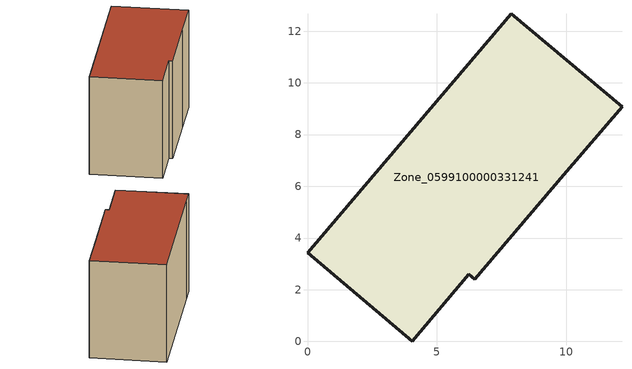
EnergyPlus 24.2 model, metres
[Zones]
Zone_0599100000331241
 floor ground (C_G): 0,3.43 0.88,4.45 7.87,12.68 12.16,9.07 9.9,6.45 6.47,2.4 6.24,2.6 4.04,0 z0.14
 wall outside (C_F): 12.16,9.07 7.87,12.68 0.88,4.45 0,3.43 4.04,0 6.24,2.6 6.47,2.4 9.9,6.45 12.16,9.07 z0.14:7.81
 roof outside (C_R): 4.04,0 6.24,2.6 6.47,2.4 9.9,6.45 12.16,9.07 7.87,12.68 0.88,4.45 0,3.43 z7.81
[BUILDING]
Pand.0599100000331241: North Axis=0; Terrain=City; Loads Convergence Tolerance Value=0.04; Temperature Convergence Tolerance Value=0.4; Solar Distribution=FullExterior; Maximum Number of Warmup Days=25; Minimum Number of Warmup Days=1
[Site:Location]
Rotterdam.The.Hague.AP_ZH_NLD Design_Conditions: Latitude=51.96; Longitude=4.45; Time Zone=1; Elevation=-4.5
[SITE:GROUNDTEMPERATURE:BUILDINGSURFACE]
18, 18, 18, 18, 18, 18, 18, 18, 18, 18, 18, 18
[MATERIAL] Thermal Absorptance=0.9; Solar Absorptance=0.7; Visible Absorptance=0.7
Name | Roughness | Thickness | Conductivity | Density | Specific Heat
G.TI.1975-1991 | MediumSmooth | 0.15 | 0.288461 | 540 | 1210
F.TI.1975-1991 | Rough | 0.3 | 0.230769 | 1920 | 840
R.TI.1975-1991 | MediumRough | 0.2 | 0.153846 | 1500 | 1000
[CONSTRUCTION]
C_G: G.TI.1975-1991
C_F: F.TI.1975-1991
C_R: R.TI.1975-1991
[ZONE]
Zone_0599100000331241: Type=1; Multiplier=1; Ceiling Height=Autocalculate; Volume=Autocalculate; Floor Area=autocalculate; Part of Total Floor Area=Yes
[ZONEINFILTRATION:DESIGNFLOWRATE]
Infil_Zone_0599100000331241: Zone or ZoneList or Space or SpaceList=Zone_0599100000331241; Schedule=AlwaysOn; Design Flow Rate Calculation Method=Flow/Area; Flow Rate per Floor Area=0.003; Constant Term Coefficient=1; Temperature Term Coefficient=0; Velocity Term Coefficient=0; Velocity Squared Term Coefficient=0
[HVACTEMPLATE:ZONE:IDEALLOADSAIRSYSTEM]
Zone_0599100000331241: Maximum Heating Supply Air Temperature=50; Minimum Cooling Supply Air Temperature=13; Maximum Heating Supply Air Humidity Ratio=0.0156; Minimum Cooling Supply Air Humidity Ratio=0.0077; Heating Limit=NoLimit; Cooling Limit=NoLimit; Dehumidification Control Type=ConstantSensibleHeatRatio; Cooling Sensible Heat Ratio=0.7; Dehumidification Setpoint=60; Humidification Control Type=None; Humidification Setpoint=30; Outdoor Air Method=None; Outdoor Air Flow Rate per Person=0.00944; Outdoor Air Flow Rate per Zone Floor Area=0; Outdoor Air Flow Rate per Zone=0; Demand Controlled Ventilation Type=None; Outdoor Air Economizer Type=NoEconomizer; Heat Recovery Type=None; Sensible Heat Recovery Effectiveness=0.7; Latent Heat Recovery Effectiveness=0.65
[ZONECONTROL:THERMOSTAT]
ThermostatControl_Zone_0599100000331241: Zone or ZoneList=Zone_0599100000331241; Control Type Schedule=DualSetpointControlType; Control 1=Thermostat_Zone_0599100000331241; Temperature Difference Between Cutout And Setpoint=0
[THERMOSTATSETPOINT:DUALSETPOINT]
Thermostat_Zone_0599100000331241: Heating Setpoint Temperature Schedule=HeatingSetpoint_Zone_0599100000331241; Cooling Setpoint Temperature Schedule=CoolingSetpoint_Zone_0599100000331241
[SCHEDULE:COMPACT]
HeatingSetpoint_Zone_0599100000331241: Through: 12/31, For: AllDays, Until: 24:00, 21
CoolingSetpoint_Zone_0599100000331241: Through: 12/31, For: AllDays, Until: 24:00, 24
DualSetpointControlType: Through: 12/31, For: AllDays, Until: 24:00, 4
AlwaysOn: Through: 12/31, For: AllDays, Until: 24:00, 1
